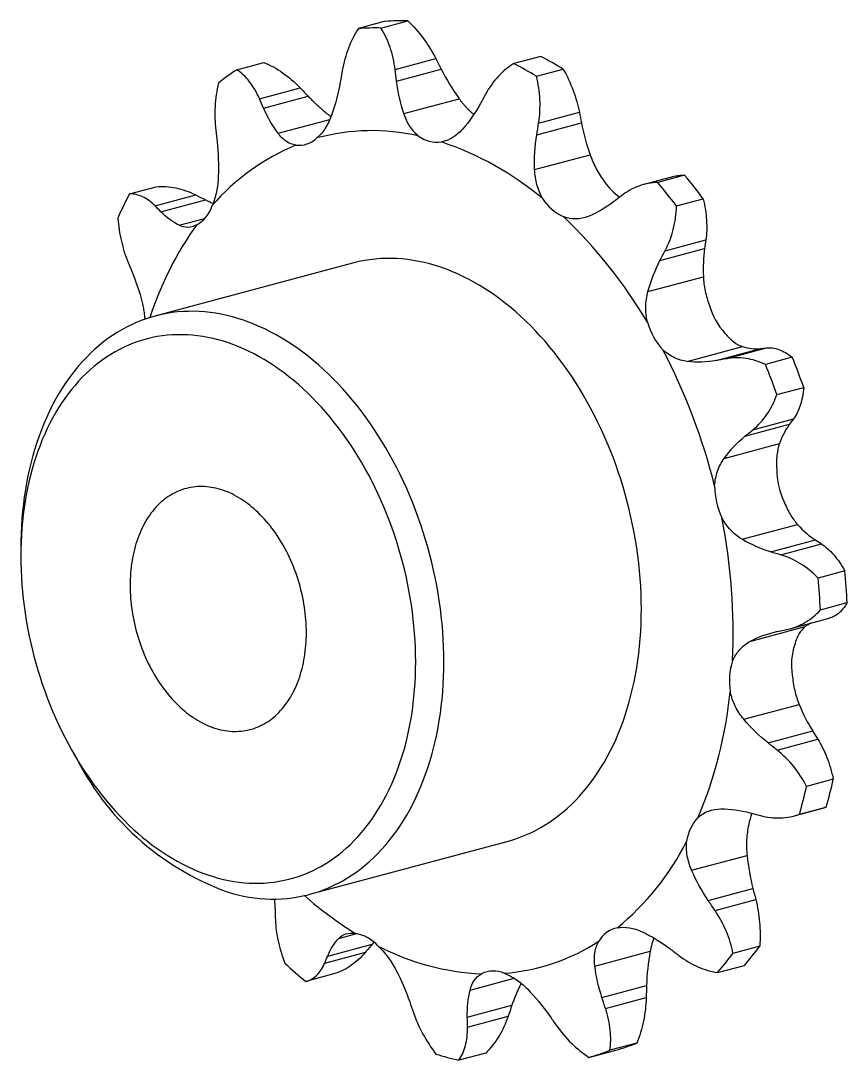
# Model space of a CAD drawing. Header units: inches. Extents: x 1.31 to 6.59, y 1.26 to 4.15.
# Drawn here: x 4.921 to 5.439, y 3.503 to 4.155 of the extents above; entities that cross this region are included whole.
import ezdxf

# ---------------------------------------------------------------- set-up
doc = ezdxf.new("R2010")
doc.units = ezdxf.units.IN
doc.header["$LTSCALE"] = 0.5209
doc.header["$MEASUREMENT"] = 0
doc.linetypes.add('SLD-Solid', pattern=[0])

msp = doc.modelspace()

# ---------------------------------------------------------------- linework, layer by layer
at = {"color": 7, "linetype": 'SLD-Solid', "lineweight": 25}
for p, q in [((5.14629, 4.15001), (5.16309, 4.15451)), ((5.14899, 4.15421), (5.1322, 4.14971)), ((5.05607, 4.12392), (5.07287, 4.12842)), ((5.15517, 4.12406), (5.18069, 4.13089)), ((5.24641, 4.13219), (5.22962, 4.12769)), ((5.15609, 4.11682), (5.18406, 4.12431)), ((5.24372, 4.11983), (5.26051, 4.12433)), ((5.07015, 4.10575), (5.09567, 4.11258)), ((5.07278, 4.09979), (5.10074, 4.10728)), ((5.16063, 4.09643), (5.19535, 4.10574)), ((5.24511, 4.09038), (5.27063, 4.09721)), ((5.24395, 4.08305), (5.27192, 4.09055)), ((5.24263, 4.06135), (5.27735, 4.07066)), ((5.33079, 4.05729), (5.31112, 4.05202)), ((5.33663, 4.05776), (5.31984, 4.05326)), ((4.98866, 4.04607), (5.00545, 4.05057)), ((5.00474, 4.03862), (5.03026, 4.04545)), ((5.00841, 4.03491), (5.03637, 4.0424)), ((5.3315, 4.03859), (5.34829, 4.04309)), ((5.32117, 4.00434), (5.34913, 4.01183)), ((5.32441, 4.01053), (5.34993, 4.01737)), ((5.12839, 4.00271), (5.00465, 3.96956)), ((5.31362, 3.98492), (5.34834, 3.99422)), ((5.33819, 3.94115), (5.37291, 3.95045)), ((5.35634, 3.9417), (5.3843, 3.94919)), ((5.36245, 3.94278), (5.38797, 3.94962)), ((5.40405, 3.94378), (5.38726, 3.93928)), ((5.39446, 3.92034), (5.41126, 3.92484)), ((5.37438, 3.89428), (5.40234, 3.90177)), ((5.37936, 3.89833), (5.40488, 3.90517)), ((5.36133, 3.88033), (5.39606, 3.88964)), ((5.37268, 3.82971), (5.4074, 3.83901)), ((5.39062, 3.82182), (5.41859, 3.82931)), ((4.92059, 3.82397), (4.92059, 3.81923)), ((5.39693, 3.81996), (5.42245, 3.8268)), ((5.437, 3.80997), (5.42021, 3.80547)), ((5.42172, 3.78554), (5.43851, 3.79004)), ((5.4026, 3.77368), (5.42726, 3.78028)), ((5.37752, 3.7657), (5.41224, 3.775)), ((5.37368, 3.71696), (5.4084, 3.72627)), ((5.3889, 3.70215), (5.41686, 3.70964)), ((5.39453, 3.69773), (5.42004, 3.70457)), ((4.95373, 3.69551), (4.9561, 3.6914)), ((5.4298, 3.67946), (5.41301, 3.67496)), ((5.40529, 3.65643), (5.42316, 3.66122)), ((5.40855, 3.65748), (5.42535, 3.66197)), ((5.10169, 3.60734), (5.22543, 3.64049)), ((5.34102, 3.62241), (5.37574, 3.63171)), ((5.35147, 3.6034), (5.37943, 3.61089)), ((5.35565, 3.59723), (5.38117, 3.60407)), ((5.11292, 3.56867), (5.14088, 3.57616)), ((5.1419, 3.57734), (5.14088, 3.57616)), ((5.38368, 3.57481), (5.36689, 3.57032)), ((5.11108, 3.56422), (5.13659, 3.57106)), ((5.28034, 3.56239), (5.31506, 3.57169)), ((5.35725, 3.55831), (5.37404, 3.5628)), ((5.11604, 3.55721), (5.09925, 3.55271)), ((5.2848, 3.54262), (5.31276, 3.55011)), ((5.28702, 3.53584), (5.31254, 3.54267)), ((5.20042, 3.53034), (5.22838, 3.53783)), ((5.20051, 3.52416), (5.22603, 3.531)), ((5.30663, 3.51413), (5.28983, 3.50963)), ((5.21196, 3.5079), (5.19516, 3.5034)), ((5.27667, 3.50517), (5.29346, 3.50967))]:
    msp.add_line(p, q, dxfattribs=at)
at = {"color": 8, "linetype": 'SLD-Solid', "lineweight": 25}
for p, q in [((5.08181, 4.08409), (5.11431, 4.09279)), ((5.01979, 4.02645), (5.03592, 4.03077)), ((5.11993, 3.57971), (5.13109, 3.5827)), ((5.20213, 3.54729), (5.22988, 3.55472))]:
    msp.add_line(p, q, dxfattribs=at)
at = {"color": 7, "linetype": 'SLD-Solid', "lineweight": 25, "flags": 128}
for points in [[(5.22543, 3.64049), (5.22764, 3.64112), (5.23083, 3.64213), (5.23399, 3.64326), (5.2371, 3.64452), (5.24017, 3.6459), (5.2432, 3.6474), (5.24618, 3.64902), (5.24912, 3.65076), (5.252, 3.65261), (5.25484, 3.65458), (5.25762, 3.65666), (5.26034, 3.65886), (5.26301, 3.66117), (5.26562, 3.66359), (5.26817, 3.66612), (5.27066, 3.66875), (5.27308, 3.67149), (5.27543, 3.67433), (5.27772, 3.67727), (5.27994, 3.68031), (5.28209, 3.68345), (5.28417, 3.68669), (5.28617, 3.69001), (5.2881, 3.69343), (5.28995, 3.69693), (5.29173, 3.70052), (5.29342, 3.70419), (5.29504, 3.70794), (5.29657, 3.71177), (5.29803, 3.71568), (5.2994, 3.71966), (5.30068, 3.7237), (5.30188, 3.72782), (5.303, 3.732), (5.30403, 3.73624), (5.30497, 3.74054), (5.30583, 3.74489), (5.30659, 3.7493), (5.30727, 3.75376), (5.30786, 3.75826), (5.30835, 3.76281), (5.30876, 3.76739), (5.30908, 3.77202), (5.30931, 3.77667), (5.30944, 3.78136), (5.30949, 3.78608), (5.30944, 3.79082), (5.30931, 3.79558), (5.30908, 3.80036), (5.30876, 3.80516), (5.30835, 3.80996), (5.30786, 3.81478), (5.30727, 3.81959), (5.30659, 3.82441), (5.30583, 3.82923), (5.30497, 3.83404), (5.30403, 3.83885), (5.303, 3.84364), (5.30188, 3.84842), (5.30068, 3.85318), (5.2994, 3.85791), (5.29803, 3.86262), (5.29657, 3.86731), (5.29504, 3.87196), (5.29342, 3.87658), (5.29173, 3.88116), (5.28995, 3.8857), (5.2881, 3.8902), (5.28617, 3.89464), (5.28417, 3.89904), (5.28209, 3.90339), (5.27994, 3.90768), (5.27772, 3.91191), (5.27543, 3.91608), (5.27308, 3.92018), (5.27066, 3.92422), (5.26817, 3.92818), (5.26562, 3.93208), (5.26301, 3.93589), (5.26034, 3.93963), (5.25762, 3.94329), (5.25484, 3.94686), (5.252, 3.95035), (5.24912, 3.95375), (5.24618, 3.95706), (5.2432, 3.96028), (5.24017, 3.9634), (5.2371, 3.96643), (5.23399, 3.96935), (5.23083, 3.97218), (5.22764, 3.9749), (5.22442, 3.97751), (5.22116, 3.98002), (5.21788, 3.98242), (5.21456, 3.98472), (5.21122, 3.98689), (5.20786, 3.98896), (5.20447, 3.99091), (5.20107, 3.99274), (5.19765, 3.99446), (5.19421, 3.99606), (5.19077, 3.99754), (5.18731, 3.9989), (5.18385, 4.00014), (5.18038, 4.00125), (5.17691, 4.00224), (5.17344, 4.00311), (5.16997, 4.00385), (5.16651, 4.00447), (5.16305, 4.00497), (5.1596, 4.00533), (5.15617, 4.00557), (5.15275, 4.00569), (5.14934, 4.00568), (5.14596, 4.00554), (5.14259, 4.00528), (5.13925, 4.00489), (5.13594, 4.00438), (5.13265, 4.00374), (5.1294, 4.00297), (5.12839, 4.00271)], [(5.05317, 3.60781), (5.05664, 3.60694), (5.06011, 3.60619), (5.06357, 3.60558), (5.06703, 3.60508), (5.07047, 3.60472), (5.07391, 3.60447), (5.07733, 3.60436), (5.08073, 3.60437), (5.08412, 3.60451), (5.08748, 3.60477), (5.09082, 3.60516), (5.09414, 3.60567), (5.09742, 3.60631), (5.10068, 3.60708), (5.1039, 3.60796), (5.10709, 3.60898), (5.11024, 3.61011), (5.11336, 3.61137), (5.11643, 3.61275), (5.11946, 3.61425), (5.12244, 3.61587), (5.12538, 3.6176), (5.12826, 3.61946), (5.1311, 3.62143), (5.13388, 3.62351), (5.1366, 3.62571), (5.13927, 3.62802), (5.14188, 3.63044), (5.14443, 3.63296), (5.14692, 3.6356), (5.14934, 3.63834), (5.15169, 3.64118), (5.15398, 3.64412), (5.1562, 3.64716), (5.15835, 3.6503), (5.16043, 3.65353), (5.16243, 3.65686), (5.16436, 3.66027), (5.16621, 3.66378), (5.16798, 3.66737), (5.16968, 3.67104), (5.1713, 3.67479), (5.17283, 3.67862), (5.17429, 3.68253), (5.17566, 3.6865), (5.17694, 3.69055), (5.17814, 3.69467), (5.17926, 3.69885), (5.18029, 3.70309), (5.18123, 3.70739), (5.18208, 3.71174), (5.18285, 3.71615), (5.18353, 3.7206), (5.18412, 3.72511), (5.18461, 3.72965), (5.18502, 3.73424), (5.18534, 3.73887), (5.18557, 3.74352), (5.1857, 3.74821), (5.18575, 3.75293), (5.1857, 3.75767), (5.18557, 3.76243), (5.18534, 3.76721), (5.18502, 3.77201), (5.18461, 3.77681), (5.18412, 3.78162), (5.18353, 3.78644), (5.18285, 3.79126), (5.18208, 3.79608), (5.18123, 3.80089), (5.18029, 3.8057), (5.17926, 3.81049), (5.17814, 3.81527), (5.17694, 3.82002), (5.17566, 3.82476), (5.17429, 3.82947), (5.17283, 3.83416), (5.1713, 3.83881), (5.16968, 3.84343), (5.16798, 3.84801), (5.16621, 3.85255), (5.16436, 3.85704), (5.16243, 3.86149), (5.16043, 3.86589), (5.15835, 3.87024), (5.1562, 3.87453), (5.15398, 3.87876), (5.15169, 3.88293), (5.14934, 3.88703), (5.14692, 3.89107), (5.14443, 3.89503), (5.14188, 3.89892), (5.13927, 3.90274), (5.1366, 3.90648), (5.13388, 3.91014), (5.1311, 3.91371), (5.12826, 3.9172), (5.12538, 3.9206), (5.12244, 3.92391), (5.11946, 3.92713), (5.11643, 3.93025), (5.11336, 3.93328), (5.11024, 3.9362), (5.10709, 3.93903), (5.1039, 3.94175), (5.10068, 3.94436), (5.09742, 3.94687), (5.09414, 3.94927), (5.09082, 3.95156), (5.08748, 3.95374), (5.08412, 3.95581), (5.08073, 3.95776), (5.07733, 3.95959), (5.07391, 3.96131), (5.07047, 3.96291), (5.06703, 3.96439), (5.06357, 3.96575), (5.06011, 3.96698), (5.05664, 3.9681), (5.05317, 3.96909), (5.0497, 3.96996), (5.04623, 3.9707), (5.04277, 3.97132), (5.03931, 3.97181), (5.03586, 3.97218), (5.03243, 3.97242), (5.02901, 3.97254), (5.0256, 3.97253), (5.02222, 3.97239), (5.01885, 3.97213), (5.01551, 3.97174), (5.0122, 3.97123), (5.00891, 3.97059), (5.00565, 3.96982), (5.00243, 3.96893), (4.99924, 3.96792), (4.99609, 3.96678), (4.99298, 3.96553), (4.98991, 3.96415), (4.98688, 3.96265), (4.98389, 3.96103), (4.98096, 3.95929), (4.97807, 3.95744), (4.97524, 3.95547), (4.97246, 3.95338), (4.96973, 3.95119), (4.96706, 3.94888), (4.96445, 3.94646), (4.96191, 3.94393), (4.95942, 3.9413), (4.957, 3.93856), (4.95464, 3.93572), (4.95235, 3.93278), (4.95013, 3.92973), (4.94798, 3.9266), (4.94591, 3.92336), (4.9439, 3.92004), (4.94198, 3.91662), (4.94012, 3.91312), (4.93835, 3.90953), (4.93665, 3.90586), (4.93504, 3.90211), (4.9335, 3.89828), (4.93205, 3.89437), (4.93068, 3.89039), (4.92939, 3.88635), (4.92819, 3.88223), (4.92708, 3.87805), (4.92605, 3.87381), (4.9251, 3.86951), (4.92425, 3.86516), (4.92348, 3.86075), (4.92281, 3.85629), (4.92222, 3.85179), (4.92172, 3.84724), (4.92131, 3.84266), (4.921, 3.83803), (4.92077, 3.83337), (4.92063, 3.82868), (4.92059, 3.82397), (4.92059, 3.82397)], [(5.04433, 3.61748), (5.04757, 3.61667), (5.0508, 3.61598), (5.05404, 3.6154), (5.05726, 3.61494), (5.06048, 3.6146), (5.06369, 3.61437), (5.06688, 3.61426), (5.07006, 3.61427), (5.07322, 3.6144), (5.07636, 3.61465), (5.07947, 3.61501), (5.08257, 3.61549), (5.08563, 3.61609), (5.08867, 3.6168), (5.09168, 3.61763), (5.09466, 3.61857), (5.0976, 3.61963), (5.10051, 3.62081), (5.10337, 3.62209), (5.1062, 3.62349), (5.10898, 3.625), (5.11172, 3.62663), (5.11442, 3.62836), (5.11706, 3.63019), (5.11966, 3.63214), (5.1222, 3.63419), (5.12469, 3.63635), (5.12713, 3.6386), (5.12951, 3.64096), (5.13183, 3.64342), (5.13409, 3.64598), (5.13629, 3.64863), (5.13842, 3.65138), (5.14049, 3.65421), (5.1425, 3.65714), (5.14444, 3.66016), (5.14631, 3.66326), (5.14811, 3.66645), (5.14984, 3.66972), (5.15149, 3.67307), (5.15307, 3.6765), (5.15458, 3.68), (5.15602, 3.68357), (5.15737, 3.68722), (5.15865, 3.69093), (5.15985, 3.69471), (5.16097, 3.69855), (5.16201, 3.70245), (5.16297, 3.70641), (5.16385, 3.71042), (5.16465, 3.71449), (5.16537, 3.7186), (5.166, 3.72276), (5.16655, 3.72696), (5.16701, 3.73121), (5.16739, 3.73549), (5.16769, 3.7398), (5.1679, 3.74415), (5.16803, 3.74853), (5.16807, 3.75293), (5.16803, 3.75735), (5.1679, 3.7618), (5.16769, 3.76626), (5.16739, 3.77073), (5.16701, 3.77522), (5.16655, 3.77971), (5.166, 3.78421), (5.16537, 3.78871), (5.16465, 3.7932), (5.16385, 3.7977), (5.16297, 3.80218), (5.16201, 3.80665), (5.16097, 3.81111), (5.15985, 3.81555), (5.15865, 3.81997), (5.15737, 3.82437), (5.15602, 3.82874), (5.15458, 3.83308), (5.15307, 3.83739), (5.15149, 3.84167), (5.14984, 3.84591), (5.14811, 3.8501), (5.14631, 3.85425), (5.14444, 3.85836), (5.1425, 3.86242), (5.14049, 3.86642), (5.13842, 3.87037), (5.13629, 3.87426), (5.13409, 3.87809), (5.13183, 3.88186), (5.12951, 3.88556), (5.12713, 3.88919), (5.12469, 3.89275), (5.1222, 3.89624), (5.11966, 3.89966), (5.11706, 3.90299), (5.11442, 3.90625), (5.11172, 3.90942), (5.10898, 3.91251), (5.1062, 3.91552), (5.10337, 3.91843), (5.10051, 3.92125), (5.0976, 3.92398), (5.09466, 3.92662), (5.09168, 3.92916), (5.08867, 3.9316), (5.08563, 3.93394), (5.08257, 3.93618), (5.07947, 3.93832), (5.07636, 3.94035), (5.07322, 3.94228), (5.07006, 3.9441), (5.06688, 3.94582), (5.06369, 3.94742), (5.06048, 3.94891), (5.05726, 3.95029), (5.05404, 3.95156), (5.0508, 3.95271), (5.04757, 3.95375), (5.04433, 3.95468), (5.04109, 3.95549), (5.03785, 3.95618), (5.03462, 3.95676), (5.03139, 3.95722), (5.02818, 3.95756), (5.02497, 3.95779), (5.02178, 3.9579), (5.0186, 3.95789), (5.01544, 3.95776), (5.0123, 3.95752), (5.00918, 3.95715), (5.00609, 3.95667), (5.00302, 3.95608), (4.99998, 3.95536), (4.99697, 3.95453), (4.994, 3.95359), (4.99106, 3.95253), (4.98815, 3.95135), (4.98528, 3.95007), (4.98246, 3.94867), (4.97967, 3.94716), (4.97693, 3.94554), (4.97424, 3.9438), (4.9716, 3.94197), (4.969, 3.94002), (4.96646, 3.93797), (4.96397, 3.93581), (4.96153, 3.93356), (4.95915, 3.9312), (4.95683, 3.92874), (4.95457, 3.92618), (4.95237, 3.92353), (4.95024, 3.92079), (4.94816, 3.91795), (4.94616, 3.91502), (4.94422, 3.912), (4.94235, 3.9089), (4.94055, 3.90571), (4.93882, 3.90244), (4.93717, 3.89909), (4.93558, 3.89566), (4.93407, 3.89216), (4.93264, 3.88859), (4.93129, 3.88494), (4.93001, 3.88123), (4.92881, 3.87745), (4.92768, 3.87361), (4.92664, 3.86971), (4.92568, 3.86575), (4.9248, 3.86174), (4.92401, 3.85767), (4.92329, 3.85356), (4.92266, 3.8494), (4.92211, 3.8452), (4.92165, 3.84096), (4.92127, 3.83667), (4.92097, 3.83236), (4.92076, 3.82801), (4.92063, 3.82363), (4.92059, 3.81923), (4.92063, 3.81481), (4.92076, 3.81036), (4.92097, 3.8059), (4.92127, 3.80143), (4.92165, 3.79694), (4.92211, 3.79245), (4.92266, 3.78795), (4.92329, 3.78345), (4.92401, 3.77896), (4.9248, 3.77447), (4.92568, 3.76998), (4.92664, 3.76551), (4.92768, 3.76105), (4.92881, 3.75661), (4.93001, 3.75219), (4.93129, 3.74779), (4.93264, 3.74342), (4.93407, 3.73908), (4.93558, 3.73477), (4.93717, 3.73049), (4.93882, 3.72625), (4.94055, 3.72206), (4.94235, 3.71791), (4.94422, 3.7138), (4.94616, 3.70974), (4.94816, 3.70574), (4.95024, 3.70179), (4.95237, 3.6979), (4.95457, 3.69407), (4.95683, 3.6903), (4.95915, 3.6866), (4.96153, 3.68297), (4.96397, 3.67941), (4.96646, 3.67592), (4.969, 3.6725), (4.9716, 3.66917), (4.97424, 3.66591), (4.97693, 3.66274), (4.97967, 3.65965), (4.98246, 3.65664), (4.98528, 3.65373), (4.98815, 3.65091), (4.99106, 3.64818), (4.994, 3.64554), (4.99697, 3.643), (4.99998, 3.64056), (5.00302, 3.63822), (5.00609, 3.63598), (5.00918, 3.63384), (5.0123, 3.63181), (5.01544, 3.62988), (5.0186, 3.62806), (5.02178, 3.62635), (5.02497, 3.62474), (5.02818, 3.62325), (5.03139, 3.62187), (5.03462, 3.6206), (5.03785, 3.61945), (5.04109, 3.61841), (5.04433, 3.61748)], [(5.04433, 3.71081), (5.04577, 3.71045), (5.04722, 3.71014), (5.04866, 3.70988), (5.0501, 3.70968), (5.05154, 3.70952), (5.05297, 3.70942), (5.0544, 3.70938), (5.05581, 3.70938), (5.05722, 3.70944), (5.05863, 3.70955), (5.06002, 3.70971), (5.0614, 3.70992), (5.06277, 3.71019), (5.06413, 3.71051), (5.06547, 3.71088), (5.0668, 3.7113), (5.06811, 3.71177), (5.06941, 3.7123), (5.07069, 3.71287), (5.07195, 3.7135), (5.07319, 3.71417), (5.07442, 3.7149), (5.07562, 3.71567), (5.0768, 3.71649), (5.07796, 3.71736), (5.07909, 3.71827), (5.08021, 3.71923), (5.08129, 3.72024), (5.08235, 3.7213), (5.08339, 3.72239), (5.0844, 3.72353), (5.08538, 3.72472), (5.08633, 3.72594), (5.08726, 3.72721), (5.08815, 3.72852), (5.08902, 3.72987), (5.08985, 3.73125), (5.09066, 3.73267), (5.09143, 3.73413), (5.09217, 3.73563), (5.09288, 3.73716), (5.09355, 3.73872), (5.09419, 3.74032), (5.09479, 3.74195), (5.09537, 3.7436), (5.0959, 3.74529), (5.0964, 3.747), (5.09687, 3.74875), (5.0973, 3.75051), (5.09769, 3.7523), (5.09804, 3.75412), (5.09836, 3.75595), (5.09865, 3.75781), (5.09889, 3.75969), (5.0991, 3.76158), (5.09927, 3.76349), (5.0994, 3.76542), (5.09949, 3.76736), (5.09955, 3.76932), (5.09957, 3.77128), (5.09955, 3.77326), (5.09949, 3.77524), (5.0994, 3.77723), (5.09927, 3.77923), (5.0991, 3.78123), (5.09889, 3.78324), (5.09865, 3.78524), (5.09836, 3.78725), (5.09804, 3.78926), (5.09769, 3.79127), (5.0973, 3.79327), (5.09687, 3.79526), (5.0964, 3.79725), (5.0959, 3.79924), (5.09537, 3.80121), (5.09479, 3.80317), (5.09419, 3.80513), (5.09355, 3.80706), (5.09288, 3.80899), (5.09217, 3.8109), (5.09143, 3.81279), (5.09066, 3.81466), (5.08985, 3.81652), (5.08902, 3.81835), (5.08815, 3.82016), (5.08726, 3.82195), (5.08633, 3.82371), (5.08538, 3.82545), (5.0844, 3.82716), (5.08339, 3.82884), (5.08235, 3.83049), (5.08129, 3.83211), (5.08021, 3.8337), (5.07909, 3.83526), (5.07796, 3.83678), (5.0768, 3.83827), (5.07562, 3.83973), (5.07442, 3.84114), (5.07319, 3.84252), (5.07195, 3.84386), (5.07069, 3.84516), (5.06941, 3.84643), (5.06811, 3.84764), (5.0668, 3.84882), (5.06547, 3.84995), (5.06413, 3.85104), (5.06277, 3.85209), (5.0614, 3.85309), (5.06002, 3.85405), (5.05863, 3.85495), (5.05722, 3.85581), (5.05581, 3.85663), (5.0544, 3.85739), (5.05297, 3.85811), (5.05154, 3.85877), (5.0501, 3.85939), (5.04866, 3.85995), (5.04722, 3.86047), (5.04577, 3.86093), (5.04433, 3.86135), (5.04288, 3.86171), (5.04144, 3.86202), (5.03999, 3.86228), (5.03855, 3.86248), (5.03712, 3.86264), (5.03569, 3.86274), (5.03426, 3.86278), (5.03284, 3.86278), (5.03143, 3.86272), (5.03003, 3.86261), (5.02864, 3.86245), (5.02726, 3.86224), (5.02589, 3.86197), (5.02453, 3.86165), (5.02319, 3.86128), (5.02186, 3.86086), (5.02055, 3.86039), (5.01925, 3.85986), (5.01797, 3.85929), (5.01671, 3.85866), (5.01546, 3.85799), (5.01424, 3.85727), (5.01304, 3.85649), (5.01186, 3.85567), (5.0107, 3.8548), (5.00956, 3.85389), (5.00845, 3.85293), (5.00736, 3.85192), (5.0063, 3.85087), (5.00527, 3.84977), (5.00426, 3.84863), (5.00328, 3.84744), (5.00232, 3.84622), (5.0014, 3.84495), (5.0005, 3.84364), (4.99964, 3.84229), (4.9988, 3.84091), (4.998, 3.83949), (4.99723, 3.83803), (4.99649, 3.83653), (4.99578, 3.835), (4.99511, 3.83344), (4.99447, 3.83184), (4.99386, 3.83021), (4.99329, 3.82856), (4.99276, 3.82687), (4.99226, 3.82516), (4.99179, 3.82341), (4.99136, 3.82165), (4.99097, 3.81986), (4.99061, 3.81804), (4.99029, 3.81621), (4.99001, 3.81435), (4.98977, 3.81247), (4.98956, 3.81058), (4.98939, 3.80867), (4.98926, 3.80674), (4.98916, 3.8048), (4.98911, 3.80285), (4.98909, 3.80088), (4.98911, 3.7989), (4.98916, 3.79692), (4.98926, 3.79493), (4.98939, 3.79293), (4.98956, 3.79093), (4.98977, 3.78892), (4.99001, 3.78692), (4.99029, 3.78491), (4.99061, 3.7829), (4.99097, 3.7809), (4.99136, 3.77889), (4.99179, 3.7769), (4.99226, 3.77491), (4.99276, 3.77292), (4.99329, 3.77095), (4.99386, 3.76899), (4.99447, 3.76703), (4.99511, 3.7651), (4.99578, 3.76317), (4.99649, 3.76126), (4.99723, 3.75937), (4.998, 3.7575), (4.9988, 3.75565), (4.99964, 3.75381), (5.0005, 3.752), (5.0014, 3.75021), (5.00232, 3.74845), (5.00328, 3.74671), (5.00426, 3.745), (5.00527, 3.74332), (5.0063, 3.74167), (5.00736, 3.74005), (5.00845, 3.73846), (5.00956, 3.7369), (5.0107, 3.73538), (5.01186, 3.73389), (5.01304, 3.73243), (5.01424, 3.73102), (5.01546, 3.72964), (5.01671, 3.7283), (5.01797, 3.727), (5.01925, 3.72574), (5.02055, 3.72452), (5.02186, 3.72334), (5.02319, 3.72221), (5.02453, 3.72112), (5.02589, 3.72007), (5.02726, 3.71907), (5.02864, 3.71812), (5.03003, 3.71721), (5.03143, 3.71635), (5.03284, 3.71553), (5.03426, 3.71477), (5.03569, 3.71405), (5.03712, 3.71339), (5.03855, 3.71277), (5.03999, 3.71221), (5.04144, 3.71169), (5.04288, 3.71123), (5.04433, 3.71081)]]:
    msp.add_lwpolyline(points, dxfattribs=at)
at = {"color": 7, "linetype": 'SLD-Solid', "lineweight": 25}
for centre, radius, start, end in [((5.15953, 3.99339), 0.16116, 88.73577, 93.75053), ((5.14274, 3.98889), 0.16116, 88.73577, 93.75053), ((5.13586, 3.91732), 0.24164, 58.94539, 62.7733), ((5.15024, 3.98122), 0.17097, 123.41928, 128.24035), ((5.11907, 3.91282), 0.24164, 58.94539, 62.7733), ((5.14072, 3.95385), 0.13188, 77.32082, 105.16548), ((5.1463, 3.94753), 0.1397, 112.43499, 139.22464), ((5.09496, 4.09258), 0.01605, 262.91287, 314.51164), ((5.18157, 4.09799), 0.01953, 232.42084, 277.58323), ((5.12198, 3.89254), 0.19621, 50.19131, 71.52738), ((5.04672, 3.8153), 0.37793, 37.06486, 39.90567), ((5.31463, 4.072), 0.03357, 213.06907, 236.18254), ((5.02993, 3.8108), 0.37793, 37.06486, 39.90567), ((5.22682, 3.92297), 0.26809, 152.66618, 156.23789), ((5.02014, 4.04519), 0.02136, 299.9855, 342.48491), ((5.27364, 4.05969), 0.03079, 212.24089, 245.417), ((5.05012, 3.8103), 0.30563, 30.55569, 46.41484), ((5.20368, 3.90278), 0.21269, 144.36499, 161.96288), ((5.39413, 3.98828), 0.04366, 196.20689, 222.41622), ((5.35524, 3.97786), 0.04366, 196.20689, 222.41622), ((4.9809, 3.76944), 0.38609, 14.05156, 27.61591), ((4.96107, 3.76437), 0.47794, 19.61913, 22.04834), ((4.94427, 3.75987), 0.47794, 19.61913, 22.04834), ((5.44249, 3.87391), 0.04817, 180.36776, 204.90026), ((5.4036, 3.86349), 0.04817, 180.36776, 204.90026), ((4.99626, 3.77062), 0.37083, 357.35446, 11.2897), ((4.9802, 3.76542), 0.45897, 3.07424, 5.56992), ((4.96341, 3.76092), 0.45897, 3.07424, 5.56992), ((5.44392, 3.75123), 0.04038, 161.68322, 189.30926), ((5.40503, 3.74081), 0.04038, 161.68322, 189.30926), ((5.09349, 3.76159), 0.27306, 337.15768, 354.25855), ((5.10811, 3.76974), 0.171, 207.26584, 251.25997), ((5.10072, 3.75398), 0.33742, 344.17615, 347.24008), ((5.08392, 3.74948), 0.33742, 344.17615, 347.24008), ((5.36463, 3.63696), 0.02697, 136.30686, 172.5972), ((5.40955, 3.6456), 0.03319, 157.87952, 170.88165), ((5.18572, 3.71818), 0.17088, 309.53217, 332.93824), ((5.24981, 3.77664), 0.2277, 228.33579, 238.34208), ((5.12618, 3.55877), 0.02441, 41.44685, 80.27184), ((5.29804, 3.56912), 0.01762, 101.61858, 150.04106), ((5.21623, 3.71302), 0.15562, 242.54226, 267.46181), ((5.21381, 3.68399), 0.12651, 274.39625, 303.02827), ((5.21524, 3.7002), 0.20999, 319.13349, 323.33692), ((5.19844, 3.6957), 0.20999, 319.13349, 323.33692), ((5.295, 3.78983), 0.30749, 227.19912, 230.45877), ((5.21675, 3.54259), 0.01669, 66.12024, 116.36606), ((5.25056, 3.65801), 0.15442, 286.13241, 291.2921), ((5.23733, 3.68961), 0.19091, 252.76251, 257.24157), ((5.23376, 3.65351), 0.15442, 286.13241, 291.2921)]:
    msp.add_arc(centre, radius, start, end, dxfattribs=at)
for points, knots in [([(5.16309, 4.15451), (5.1666, 4.15123), (5.16983, 4.14759), (5.17575, 4.13963), (5.17842, 4.13534), (5.18069, 4.13089)], [0, 0, 0, 0, 0.5, 0.5, 1, 1, 1, 1]), ([(5.1322, 4.14971), (5.12973, 4.14599), (5.12766, 4.14191), (5.12426, 4.13303), (5.12295, 4.12826), (5.12208, 4.12334)], [0, 0, 0, 0, 0.5, 0.5, 1, 1, 1, 1]), ([(5.15517, 4.12406), (5.15455, 4.12894), (5.15349, 4.13357), (5.15051, 4.14231), (5.14858, 4.1464), (5.14629, 4.15001)], [0, 0, 0, 0, 0.5, 0.5, 1, 1, 1, 1]), ([(5.07287, 4.12842), (5.07693, 4.12683), (5.08087, 4.12469), (5.08854, 4.11935), (5.09224, 4.11617), (5.09567, 4.11258)], [0, 0, 0, 0, 0.5, 0.5, 1, 1, 1, 1]), ([(5.07015, 4.10575), (5.06838, 4.10977), (5.0663, 4.11331), (5.06157, 4.11944), (5.05891, 4.122), (5.05607, 4.12392)], [0, 0, 0, 0, 0.5, 0.5, 1, 1, 1, 1]), ([(5.22962, 4.12769), (5.22611, 4.12563), (5.22288, 4.123), (5.21696, 4.11665), (5.21429, 4.11294), (5.21202, 4.10883)], [0, 0, 0, 0, 0.5, 0.5, 1, 1, 1, 1]), ([(5.26051, 4.12433), (5.26297, 4.11995), (5.26505, 4.11547), (5.26845, 4.10634), (5.26976, 4.10171), (5.27063, 4.09721)], [0, 0, 0, 0, 0.5, 0.5, 1, 1, 1, 1]), ([(5.04441, 4.1155), (5.04332, 4.11075), (5.04265, 4.10588), (5.0421, 4.09594), (5.04224, 4.0909), (5.04278, 4.08599)], [0, 0, 0, 0, 0.5, 0.5, 1, 1, 1, 1]), ([(5.24511, 4.09038), (5.24589, 4.09532), (5.24616, 4.10027), (5.2457, 4.11018), (5.24496, 4.11512), (5.24372, 4.11983)], [0, 0, 0, 0, 0.5, 0.5, 1, 1, 1, 1]), ([(5.10074, 4.10728), (5.10135, 4.10664), (5.10259, 4.10537), (5.10448, 4.10351), (5.1064, 4.10171), (5.10836, 4.09994), (5.11036, 4.09822), (5.11239, 4.09655), (5.11394, 4.09532), (5.11482, 4.09467), (5.11501, 4.09453)], [0, 0, 0, 0, 0.136429, 0.272857, 0.409784, 0.546711, 0.685184, 0.823658, 0.962664, 1, 1, 1, 1]), ([(5.19535, 4.10574), (5.19572, 4.10524), (5.19644, 4.10424), (5.19759, 4.1028), (5.19878, 4.1014), (5.20002, 4.10003), (5.2013, 4.09872), (5.20265, 4.09744), (5.20371, 4.0965), (5.20434, 4.09599), (5.20448, 4.09588)], [0, 0, 0, 0, 0.1332259, 0.2665487, 0.3997721, 0.536747, 0.673831, 0.8108028, 0.9580714, 1, 1, 1, 1]), ([(5.16967, 4.08251), (5.16766, 4.08412), (5.1659, 4.08612), (5.16285, 4.09083), (5.16159, 4.09351), (5.16063, 4.09643)], [0, 0, 0, 0, 0.5, 0.5, 1, 1, 1, 1]), ([(5.11536, 4.09545), (5.11431, 4.09252), (5.11297, 4.08976), (5.10989, 4.08493), (5.10813, 4.08282), (5.10622, 4.08114)], [0, 0, 0, 0, 0.5, 0.5, 1, 1, 1, 1]), ([(5.09298, 4.07665), (5.09088, 4.07699), (5.08889, 4.07779), (5.08511, 4.08031), (5.08336, 4.08201), (5.08181, 4.08409)], [0, 0, 0, 0, 0.5, 0.5, 1, 1, 1, 1]), ([(5.19735, 4.08659), (5.19545, 4.08444), (5.19338, 4.08269), (5.18891, 4.07998), (5.18655, 4.07906), (5.18415, 4.07863)], [0, 0, 0, 0, 0.5, 0.5, 1, 1, 1, 1]), ([(5.27735, 4.07066), (5.2784, 4.06767), (5.27974, 4.06464), (5.28281, 4.05893), (5.28458, 4.05617), (5.28649, 4.05368)], [0, 0, 0, 0, 0.5, 0.5, 1, 1, 1, 1]), ([(5.04437, 4.05705), (5.04425, 4.05379), (5.04386, 4.05057), (5.04255, 4.04434), (5.04165, 4.04144), (5.04051, 4.03876)], [0, 0, 0, 0, 0.5, 0.5, 1, 1, 1, 1]), ([(5.2476, 4.04326), (5.24607, 4.04588), (5.2449, 4.04873), (5.24322, 4.05485), (5.24274, 4.05808), (5.24263, 4.06135)], [0, 0, 0, 0, 0.5, 0.5, 1, 1, 1, 1]), ([(5.33079, 4.05729), (5.33122, 4.05739), (5.33212, 4.05761), (5.33355, 4.05779), (5.33506, 4.05786), (5.33611, 4.05779), (5.33663, 4.05776)], [0, 0, 0, 0, 0.233215, 0.487289, 0.743313, 1, 1, 1, 1]), ([(5.00545, 4.05057), (5.00946, 4.05097), (5.01355, 4.05073), (5.0219, 4.049), (5.02613, 4.04752), (5.03026, 4.04545)], [0, 0, 0, 0, 0.5, 0.5, 1, 1, 1, 1]), ([(5.31984, 4.05326), (5.31578, 4.05318), (5.31184, 4.05243), (5.30417, 4.04964), (5.30046, 4.04759), (5.29704, 4.04496)], [0, 0, 0, 0, 0.5, 0.5, 1, 1, 1, 1]), ([(5.00474, 4.03862), (5.00227, 4.04112), (4.99967, 4.043), (4.99425, 4.04552), (4.99144, 4.04615), (4.98866, 4.04607)], [0, 0, 0, 0, 0.5, 0.5, 1, 1, 1, 1]), ([(5.03637, 4.0424), (5.03711, 4.04204), (5.03859, 4.04132), (5.04017, 4.0406), (5.041, 4.04025), (5.04109, 4.04021)], [0, 0, 0, 0, 0.472164, 0.944328, 1, 1, 1, 1]), ([(5.32441, 4.01053), (5.3266, 4.01471), (5.32829, 4.01916), (5.33069, 4.0286), (5.33137, 4.03357), (5.3315, 4.03859)], [0, 0, 0, 0, 0.5, 0.5, 1, 1, 1, 1]), ([(5.34829, 4.04309), (5.34939, 4.0384), (5.35006, 4.03389), (5.35061, 4.02523), (5.35047, 4.02111), (5.34993, 4.01737)], [0, 0, 0, 0, 0.5, 0.5, 1, 1, 1, 1]), ([(4.98145, 4.03099), (4.98181, 4.02599), (4.98254, 4.02115), (4.98469, 4.0118), (4.98611, 4.00732), (4.98782, 4.00323)], [0, 0, 0, 0, 0.5, 0.5, 1, 1, 1, 1]), ([(5.27617, 4.03202), (5.27367, 4.03103), (5.27112, 4.0305), (5.26593, 4.03037), (5.26333, 4.03078), (5.26083, 4.03169)], [0, 0, 0, 0, 0.5, 0.5, 1, 1, 1, 1]), ([(5.03081, 4.02669), (5.02901, 4.0257), (5.02718, 4.02519), (5.02345, 4.02512), (5.02159, 4.02555), (5.01979, 4.02645)], [0, 0, 0, 0, 0.5, 0.5, 1, 1, 1, 1]), ([(5.34834, 3.99422), (5.34846, 3.9914), (5.34885, 3.98842), (5.35016, 3.98225), (5.35106, 3.97917), (5.3522, 3.9761)], [0, 0, 0, 0, 0.5, 0.5, 1, 1, 1, 1]), ([(5.31331, 3.96568), (5.31256, 3.96886), (5.31223, 3.97208), (5.31234, 3.9786), (5.31279, 3.98182), (5.31362, 3.98492)], [0, 0, 0, 0, 0.5, 0.5, 1, 1, 1, 1]), ([(4.99665, 3.97804), (4.99679, 3.97746), (4.99707, 3.9763), (4.99743, 3.97452), (4.99774, 3.9727), (4.998, 3.97084), (4.9982, 3.96913), (4.99828, 3.96804), (4.99832, 3.96759)], [0, 0, 0, 0, 0.172586, 0.345298, 0.517882, 0.695325, 0.87291, 1, 1, 1, 1]), ([(5.3619, 3.95883), (5.3637, 3.95666), (5.36553, 3.95487), (5.36926, 3.95204), (5.37112, 3.95103), (5.37291, 3.95045)], [0, 0, 0, 0, 0.5, 0.5, 1, 1, 1, 1]), ([(5.33819, 3.94115), (5.33547, 3.94147), (5.33276, 3.94225), (5.32761, 3.9447), (5.32521, 3.94634), (5.323, 3.94841)], [0, 0, 0, 0, 0.5, 0.5, 1, 1, 1, 1]), ([(5.38797, 3.94962), (5.39044, 3.94991), (5.39304, 3.94957), (5.39845, 3.94762), (5.40126, 3.946), (5.40405, 3.94378)], [0, 0, 0, 0, 0.5, 0.5, 1, 1, 1, 1]), ([(5.38726, 3.93928), (5.38325, 3.94118), (5.37916, 3.94241), (5.37081, 3.94359), (5.36657, 3.94352), (5.36245, 3.94278)], [0, 0, 0, 0, 0.5, 0.5, 1, 1, 1, 1]), ([(5.37936, 3.89833), (5.38273, 3.90107), (5.38568, 3.90429), (5.39077, 3.91169), (5.39288, 3.91586), (5.39446, 3.92034)], [0, 0, 0, 0, 0.5, 0.5, 1, 1, 1, 1]), ([(5.41126, 3.92484), (5.4109, 3.92068), (5.41017, 3.91695), (5.40802, 3.91033), (5.4066, 3.90746), (5.40488, 3.90517)], [0, 0, 0, 0, 0.5, 0.5, 1, 1, 1, 1]), ([(5.39606, 3.88964), (5.39529, 3.8875), (5.39476, 3.88508), (5.39417, 3.87966), (5.39412, 3.8767), (5.39433, 3.8736)], [0, 0, 0, 0, 0.5, 0.5, 1, 1, 1, 1]), ([(5.35544, 3.86318), (5.35563, 3.86639), (5.35624, 3.86944), (5.35824, 3.87525), (5.35962, 3.87794), (5.36133, 3.88033)], [0, 0, 0, 0, 0.5, 0.5, 1, 1, 1, 1]), ([(5.3988, 3.85363), (5.39996, 3.85066), (5.40127, 3.84794), (5.40418, 3.84299), (5.40575, 3.84082), (5.4074, 3.83901)], [0, 0, 0, 0, 0.5, 0.5, 1, 1, 1, 1]), ([(5.37268, 3.82971), (5.37008, 3.83126), (5.3677, 3.83318), (5.36337, 3.83774), (5.36147, 3.84035), (5.35991, 3.84321)], [0, 0, 0, 0, 0.5, 0.5, 1, 1, 1, 1]), ([(5.42245, 3.8268), (5.42506, 3.82511), (5.42759, 3.82285), (5.4325, 3.81719), (5.43486, 3.81381), (5.437, 3.80997)], [0, 0, 0, 0, 0.5, 0.5, 1, 1, 1, 1]), ([(5.42021, 3.80547), (5.41684, 3.80898), (5.41319, 3.81194), (5.40536, 3.81682), (5.40119, 3.81871), (5.39693, 3.81996)], [0, 0, 0, 0, 0.5, 0.5, 1, 1, 1, 1]), ([(5.43851, 3.79004), (5.43826, 3.7896), (5.43775, 3.78873), (5.43693, 3.78753), (5.43608, 3.7864), (5.43518, 3.78535), (5.43424, 3.78438), (5.43326, 3.78349), (5.43224, 3.78269), (5.43114, 3.78195), (5.42995, 3.78128), (5.42866, 3.78073), (5.42776, 3.7804), (5.42729, 3.78029), (5.42726, 3.78029)], [0, 0, 0, 0, 0.084481, 0.168962, 0.254044, 0.339126, 0.426086, 0.513046, 0.600646, 0.688246, 0.789701, 0.891403, 0.993857, 1, 1, 1, 1]), ([(5.40047, 3.77317), (5.40456, 3.77403), (5.4084, 3.77549), (5.41556, 3.77964), (5.41885, 3.78232), (5.42172, 3.78554)], [0, 0, 0, 0, 0.5, 0.5, 1, 1, 1, 1]), ([(5.41587, 3.77723), (5.41548, 3.77703), (5.41466, 3.7766), (5.41345, 3.77585), (5.41264, 3.77528), (5.41224, 3.775)], [0, 0, 0, 0, 0.321484, 0.660742, 1, 1, 1, 1]), ([(5.41224, 3.775), (5.41081, 3.77395), (5.40953, 3.77249), (5.40727, 3.76875), (5.40632, 3.7665), (5.40558, 3.76392)], [0, 0, 0, 0, 0.5, 0.5, 1, 1, 1, 1]), ([(5.36669, 3.7535), (5.36783, 3.75619), (5.36932, 3.75855), (5.37299, 3.76268), (5.37514, 3.76439), (5.37752, 3.7657)], [0, 0, 0, 0, 0.5, 0.5, 1, 1, 1, 1]), ([(5.40407, 3.74469), (5.40435, 3.74143), (5.40486, 3.73823), (5.40632, 3.732), (5.40727, 3.72902), (5.4084, 3.72627)], [0, 0, 0, 0, 0.5, 0.5, 1, 1, 1, 1]), ([(5.37368, 3.71696), (5.3716, 3.71946), (5.36983, 3.72217), (5.36694, 3.72802), (5.36585, 3.73111), (5.36518, 3.73427)], [0, 0, 0, 0, 0.5, 0.5, 1, 1, 1, 1]), ([(5.42004, 3.70457), (5.42219, 3.70115), (5.42409, 3.69732), (5.42738, 3.68888), (5.42877, 3.68427), (5.4298, 3.67946)], [0, 0, 0, 0, 0.5, 0.5, 1, 1, 1, 1]), ([(5.41301, 3.67496), (5.41075, 3.67945), (5.40806, 3.6836), (5.40184, 3.69127), (5.39832, 3.69475), (5.39453, 3.69773)], [0, 0, 0, 0, 0.5, 0.5, 1, 1, 1, 1]), ([(5.34514, 3.65559), (5.34705, 3.6573), (5.34922, 3.65859), (5.35405, 3.66036), (5.35666, 3.66081), (5.35938, 3.66082)], [0, 0, 0, 0, 0.5, 0.5, 1, 1, 1, 1]), ([(5.42535, 3.66197), (5.42483, 3.66176), (5.4241, 3.66147), (5.42336, 3.66129), (5.42316, 3.66124)], [0, 0, 0, 0, 0.721292, 1, 1, 1, 1]), ([(5.38407, 3.65669), (5.38834, 3.65556), (5.39253, 3.65506), (5.40077, 3.6553), (5.4048, 3.65607), (5.40855, 3.65748)], [0, 0, 0, 0, 0.5, 0.5, 1, 1, 1, 1]), ([(5.37678, 3.65086), (5.3761, 3.64785), (5.37567, 3.64472), (5.37532, 3.63824), (5.3754, 3.63495), (5.37574, 3.63171)], [0, 0, 0, 0, 0.5, 0.5, 1, 1, 1, 1]), ([(5.34102, 3.62241), (5.33974, 3.62538), (5.33881, 3.62842), (5.33773, 3.63456), (5.3376, 3.63754), (5.33789, 3.64044)], [0, 0, 0, 0, 0.5, 0.5, 1, 1, 1, 1]), ([(5.07948, 3.60437), (5.07955, 3.60364), (5.07969, 3.60211), (5.07985, 3.59982), (5.07991, 3.59828), (5.07995, 3.5975)], [0, 0, 0, 0, 0.314119, 0.65706, 1, 1, 1, 1]), ([(5.38117, 3.60407), (5.38234, 3.59947), (5.38314, 3.59471), (5.384, 3.58486), (5.38405, 3.5798), (5.38368, 3.57481)], [0, 0, 0, 0, 0.5, 0.5, 1, 1, 1, 1]), ([(5.36689, 3.57032), (5.36603, 3.57498), (5.36465, 3.57957), (5.36087, 3.58864), (5.35847, 3.59308), (5.35565, 3.59723)], [0, 0, 0, 0, 0.5, 0.5, 1, 1, 1, 1]), ([(5.08017, 3.59126), (5.08032, 3.58704), (5.08089, 3.58265), (5.08286, 3.57355), (5.08427, 3.56886), (5.08608, 3.56422)], [0, 0, 0, 0, 0.5, 0.5, 1, 1, 1, 1]), ([(5.11993, 3.57971), (5.12122, 3.58106), (5.12274, 3.582), (5.12625, 3.58307), (5.1282, 3.58317), (5.13031, 3.58282)], [0, 0, 0, 0, 0.5, 0.5, 1, 1, 1, 1]), ([(5.29449, 3.58639), (5.29689, 3.58683), (5.29941, 3.58683), (5.30468, 3.58597), (5.30738, 3.5851), (5.31005, 3.58384)], [0, 0, 0, 0, 0.5, 0.5, 1, 1, 1, 1]), ([(5.14448, 3.57492), (5.14668, 3.57287), (5.14875, 3.57055), (5.1526, 3.56539), (5.15434, 3.5626), (5.15585, 3.55969)], [0, 0, 0, 0, 0.5, 0.5, 1, 1, 1, 1]), ([(5.28034, 3.56239), (5.27998, 3.56532), (5.28, 3.56811), (5.28081, 3.57337), (5.2816, 3.5758), (5.28277, 3.57792)], [0, 0, 0, 0, 0.5, 0.5, 1, 1, 1, 1]), ([(5.31735, 3.57997), (5.31728, 3.5798), (5.31698, 3.57903), (5.31651, 3.5776), (5.31595, 3.57569), (5.31546, 3.57372), (5.31519, 3.57237), (5.31506, 3.57169)], [0, 0, 0, 0, 0.066827, 0.29837, 0.529914, 0.764956, 1, 1, 1, 1]), ([(5.13659, 3.57106), (5.1337, 3.56762), (5.13053, 3.56473), (5.12362, 3.56005), (5.11989, 3.55829), (5.11604, 3.55721)], [0, 0, 0, 0, 0.5, 0.5, 1, 1, 1, 1]), ([(5.33301, 3.56904), (5.33685, 3.56615), (5.34081, 3.5638), (5.34896, 3.56017), (5.35314, 3.55892), (5.35725, 3.55831)], [0, 0, 0, 0, 0.5, 0.5, 1, 1, 1, 1]), ([(5.09925, 3.55271), (5.10188, 3.55346), (5.10419, 3.55483), (5.10818, 3.55871), (5.10983, 3.56123), (5.11108, 3.56422)], [0, 0, 0, 0, 0.5, 0.5, 1, 1, 1, 1]), ([(5.20213, 3.54729), (5.20269, 3.54964), (5.20358, 3.55169), (5.206, 3.55517), (5.20753, 3.55657), (5.20934, 3.55754)], [0, 0, 0, 0, 0.5, 0.5, 1, 1, 1, 1]), ([(5.22351, 3.55785), (5.22601, 3.55697), (5.2285, 3.55569), (5.23342, 3.55237), (5.23581, 3.55036), (5.23805, 3.54807)], [0, 0, 0, 0, 0.5, 0.5, 1, 1, 1, 1]), ([(5.23418, 3.55161), (5.2339, 3.55106), (5.23324, 3.54974), (5.23225, 3.54761), (5.23121, 3.54524), (5.23021, 3.54281), (5.22926, 3.54034), (5.22867, 3.53867), (5.22838, 3.53783)], [0, 0, 0, 0, 0.127971, 0.300543, 0.475078, 0.649613, 0.824806, 1, 1, 1, 1]), ([(5.31254, 3.54267), (5.31239, 3.53765), (5.31182, 3.53274), (5.30985, 3.52313), (5.30843, 3.51846), (5.30663, 3.51413)], [0, 0, 0, 0, 0.5, 0.5, 1, 1, 1, 1]), ([(5.28983, 3.50963), (5.29042, 3.51363), (5.29046, 3.51785), (5.28952, 3.52667), (5.28852, 3.53126), (5.28702, 3.53584)], [0, 0, 0, 0, 0.5, 0.5, 1, 1, 1, 1]), ([(5.16668, 3.53323), (5.16826, 3.52865), (5.17024, 3.52417), (5.17496, 3.51543), (5.17771, 3.51119), (5.18075, 3.50727)], [0, 0, 0, 0, 0.5, 0.5, 1, 1, 1, 1]), ([(5.22603, 3.531), (5.22444, 3.52639), (5.22247, 3.52214), (5.21774, 3.51435), (5.215, 3.51085), (5.21196, 3.5079)], [0, 0, 0, 0, 0.5, 0.5, 1, 1, 1, 1]), ([(5.19516, 3.5034), (5.19698, 3.50602), (5.19834, 3.50909), (5.20014, 3.51608), (5.20057, 3.51999), (5.20051, 3.52416)], [0, 0, 0, 0, 0.5, 0.5, 1, 1, 1, 1]), ([(5.25611, 3.52537), (5.25901, 3.52126), (5.26218, 3.51751), (5.26909, 3.5107), (5.27281, 3.50767), (5.27667, 3.50517)], [0, 0, 0, 0, 0.5, 0.5, 1, 1, 1, 1])]:
    msp.add_open_spline(points, degree=3, knots=knots, dxfattribs=at)
for points in [[(5.18069, 4.13089), (5.18181, 4.1287), (5.18293, 4.1265), (5.18406, 4.12431)], [(5.12208, 4.12334), (5.12165, 4.12091), (5.12122, 4.11848), (5.12079, 4.11605)], [(5.15609, 4.11682), (5.15579, 4.11923), (5.15548, 4.12164), (5.15517, 4.12406)], [(5.18406, 4.12431), (5.18735, 4.11785), (5.19112, 4.11166), (5.19535, 4.10574)], [(5.12079, 4.11605), (5.11953, 4.1089), (5.11772, 4.10204), (5.11536, 4.09545)], [(5.16063, 4.09643), (5.1585, 4.10292), (5.157, 4.10972), (5.15609, 4.11682)], [(5.09567, 4.11258), (5.09736, 4.11082), (5.09905, 4.10905), (5.10074, 4.10728)], [(5.21202, 4.10883), (5.21089, 4.1068), (5.20977, 4.10477), (5.20865, 4.10274)], [(5.07278, 4.09979), (5.0719, 4.10177), (5.07102, 4.10376), (5.07015, 4.10575)], [(5.20865, 4.10274), (5.20535, 4.09676), (5.20159, 4.09138), (5.19735, 4.08659)], [(5.08181, 4.08409), (5.07836, 4.0887), (5.07535, 4.09394), (5.07278, 4.09979)], [(5.27063, 4.09721), (5.27106, 4.09499), (5.27149, 4.09277), (5.27192, 4.09055)], [(5.24395, 4.08305), (5.24434, 4.08549), (5.24472, 4.08794), (5.24511, 4.09038)], [(5.27192, 4.09055), (5.27318, 4.08401), (5.27499, 4.07738), (5.27735, 4.07066)], [(5.04278, 4.08599), (5.04304, 4.08356), (5.04331, 4.08113), (5.04358, 4.07871)], [(5.24263, 4.06135), (5.24237, 4.06864), (5.24282, 4.07587), (5.24395, 4.08305)], [(5.04358, 4.07871), (5.04437, 4.07157), (5.04463, 4.06435), (5.04437, 4.05705)], [(5.03026, 4.04545), (5.0323, 4.04444), (5.03433, 4.04342), (5.03637, 4.0424)], [(5.29704, 4.04496), (5.29535, 4.04366), (5.29366, 4.04236), (5.29197, 4.04106)], [(5.00841, 4.03491), (5.00719, 4.03615), (5.00596, 4.03738), (5.00474, 4.03862)], [(5.29197, 4.04106), (5.287, 4.03724), (5.28173, 4.03422), (5.27617, 4.03202)], [(5.01979, 4.02645), (5.0158, 4.02845), (5.01201, 4.03127), (5.00841, 4.03491)], [(5.34913, 4.01183), (5.34834, 4.00639), (5.34808, 4.00053), (5.34834, 3.99422)], [(5.34993, 4.01737), (5.34966, 4.01552), (5.3494, 4.01368), (5.34913, 4.01183)], [(5.32117, 4.00434), (5.32225, 4.0064), (5.32333, 4.00847), (5.32441, 4.01053)], [(4.98782, 4.00323), (4.98867, 4.0012), (4.98952, 3.99918), (4.99036, 3.99716)], [(5.31362, 3.98492), (5.31546, 3.99179), (5.31799, 3.99826), (5.32117, 4.00434)], [(4.99036, 3.99716), (4.99286, 3.9912), (4.99495, 3.98483), (4.99665, 3.97804)], [(5.37291, 3.95045), (5.37691, 3.94918), (5.3807, 3.94876), (5.3843, 3.94919)], [(5.3843, 3.94919), (5.38552, 3.94933), (5.38674, 3.94948), (5.38797, 3.94962)], [(5.35634, 3.9417), (5.35034, 3.94063), (5.34429, 3.94044), (5.33819, 3.94115)], [(5.36245, 3.94278), (5.36041, 3.94242), (5.35837, 3.94206), (5.35634, 3.9417)], [(5.40234, 3.90177), (5.39985, 3.89843), (5.39776, 3.8944), (5.39606, 3.88964)], [(5.40488, 3.90517), (5.40404, 3.90403), (5.40319, 3.9029), (5.40234, 3.90177)], [(5.36133, 3.88033), (5.36514, 3.88566), (5.36949, 3.8903), (5.37438, 3.89428)], [(5.37438, 3.89428), (5.37604, 3.89563), (5.3777, 3.89698), (5.37936, 3.89833)], [(5.4074, 3.83901), (5.41107, 3.835), (5.41479, 3.83177), (5.41859, 3.82931)], [(5.39062, 3.82182), (5.38444, 3.82363), (5.37845, 3.82626), (5.37268, 3.82971)], [(5.41859, 3.82931), (5.41987, 3.82847), (5.42116, 3.82764), (5.42245, 3.8268)], [(5.39693, 3.81996), (5.39483, 3.82058), (5.39273, 3.8212), (5.39062, 3.82182)], [(5.37752, 3.7657), (5.38281, 3.76859), (5.38844, 3.77066), (5.3944, 3.7719)], [(5.3944, 3.7719), (5.39642, 3.77232), (5.39844, 3.77275), (5.40047, 3.77317)], [(5.4084, 3.72627), (5.41093, 3.72016), (5.41374, 3.71462), (5.41686, 3.70964)], [(5.3889, 3.70215), (5.38339, 3.70649), (5.37831, 3.71142), (5.37368, 3.71696)], [(5.41686, 3.70964), (5.41792, 3.70795), (5.41898, 3.70626), (5.42004, 3.70457)], [(5.39453, 3.69773), (5.39265, 3.69921), (5.39078, 3.70068), (5.3889, 3.70215)], [(5.35938, 3.66082), (5.36542, 3.66084), (5.37155, 3.66002), (5.37775, 3.65837)], [(5.37775, 3.65837), (5.37986, 3.65781), (5.38196, 3.65725), (5.38407, 3.65669)], [(5.37574, 3.63171), (5.3765, 3.62451), (5.37773, 3.61757), (5.37943, 3.61089)], [(5.35147, 3.6034), (5.34737, 3.60944), (5.34388, 3.61577), (5.34102, 3.62241)], [(5.37943, 3.61089), (5.38001, 3.60861), (5.38059, 3.60634), (5.38117, 3.60407)], [(5.35565, 3.59723), (5.35425, 3.59929), (5.35286, 3.60134), (5.35147, 3.6034)], [(5.07995, 3.5975), (5.08002, 3.59542), (5.08009, 3.59334), (5.08017, 3.59126)], [(5.31005, 3.58384), (5.31598, 3.58103), (5.32174, 3.57752), (5.32732, 3.57332)], [(5.11292, 3.56867), (5.11472, 3.57303), (5.11705, 3.57671), (5.11993, 3.57971)], [(5.14088, 3.57616), (5.13945, 3.57446), (5.13802, 3.57276), (5.13659, 3.57106)], [(5.11108, 3.56422), (5.11169, 3.56571), (5.1123, 3.56719), (5.11292, 3.56867)], [(5.31506, 3.57169), (5.31374, 3.5646), (5.31298, 3.55741), (5.31276, 3.55011)], [(5.32732, 3.57332), (5.32922, 3.57189), (5.33111, 3.57047), (5.33301, 3.56904)], [(5.2848, 3.54262), (5.28262, 3.54928), (5.28112, 3.55586), (5.28034, 3.56239)], [(5.15585, 3.55969), (5.1592, 3.55322), (5.16202, 3.54666), (5.16433, 3.54001)], [(5.31276, 3.55011), (5.31269, 3.54763), (5.31261, 3.54515), (5.31254, 3.54267)], [(5.20042, 3.53034), (5.20033, 3.5364), (5.20089, 3.54205), (5.20213, 3.54729)], [(5.23805, 3.54807), (5.24303, 3.54296), (5.24763, 3.53742), (5.25183, 3.53145)], [(5.28702, 3.53584), (5.28628, 3.5381), (5.28554, 3.54036), (5.2848, 3.54262)], [(5.16433, 3.54001), (5.16511, 3.53775), (5.16589, 3.53549), (5.16668, 3.53323)], [(5.22838, 3.53783), (5.2276, 3.53555), (5.22681, 3.53327), (5.22603, 3.531)], [(5.20051, 3.52416), (5.20048, 3.52622), (5.20045, 3.52828), (5.20042, 3.53034)], [(5.25183, 3.53145), (5.25326, 3.52942), (5.25468, 3.5274), (5.25611, 3.52537)]]:
    msp.add_open_spline(points, degree=3, dxfattribs=at)

doc.saveas('drawing.dxf')
